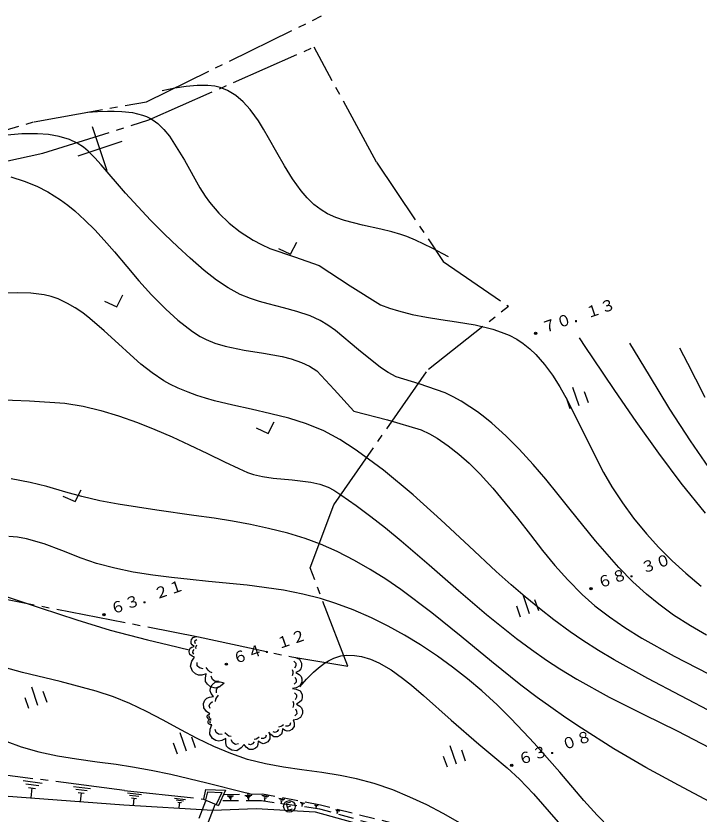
# Model space of a CAD drawing. Units: millimetres, scale not verified. Extents: x -198228 to 179753, y -81805 to 120126.
# Drawn here: x 23827 to 68122, y 15924 to 67671 of the extents above; entities that cross this region are included whole.
import ezdxf
from ezdxf.enums import TextEntityAlignment as Align

# ---------------------------------------------------------------- set-up
doc = ezdxf.new("R2010")
doc.units = ezdxf.units.MM
doc.header["$LTSCALE"] = 500
for name, pattern in [('CHAIN2', [12, 9, -1, 1, -1]), ('DASHED2', [3, 2, -1]), ('DASHED3', [4, 3, -1])]:
    doc.linetypes.add(name, pattern=pattern)
doc.layers.add('3-0', color=4, linetype='Continuous')
doc.layers.add('3-1_構造物', color=6, linetype='Continuous')
doc.styles.add('ＭＳ ゴシック', font='')
doc.styles.get('ＭＳ ゴシック').set_extended_font_data('MS Gothic')

msp = doc.modelspace()

# ---------------------------------------------------------------- linework, layer by layer
at = {"layer": '3-0', "linetype": 'CHAIN2'}
for p, q in [((32440.8, 60933.5), (43157.3, 65657.7)), ((47197, 58190.3), (43157.3, 65657.7)), ((13925.1, 57613.3), (25001.1, 60809.1)), ((25578.5, 58769.8), (32440.8, 60933.5)), ((11373.9, 55711.1), (25578.5, 58769.8)), ((30872.4, 17453.4), (35984.7, 16897.3))]:
    msp.add_line(p, q, dxfattribs=at)
at = {"layer": '3-0'}
for p, q in [((59926.5, 43597.6), (60329.9, 42414.4)), ((60679.5, 43326), (60921.6, 42616.2)), ((59496.3, 42922.6), (59738.3, 42212.7)), ((56709.5, 30100.8), (57112.9, 28917.7)), ((57462.4, 29829.2), (57704.4, 29119.4)), ((56279.3, 29425.8), (56521.4, 28716)), ((24824.7, 24163.6), (25228.1, 22980.5)), ((25577.6, 23892.1), (25819.6, 23182.3)), ((24394.5, 23488.7), (24636.5, 22778.8)), ((34461.7, 21211.5), (34865.2, 20028.4)), ((35214.7, 20940), (35456.8, 20230.1)), ((34031.6, 20536.5), (34273.7, 19826.7)), ((51966.7, 20359.9), (52370.1, 19176.8)), ((51536.4, 19684.9), (51778.5, 18975.1)), ((52719.5, 20088.3), (52961.6, 19378.5)), ((24295.2, 18093.9), (25535.1, 17935)), ((25311.3, 17762), (24468.2, 17870.1)), ((24641.1, 17646.3), (25087.5, 17589)), ((24864.3, 17617.6), (24781.7, 16972.9)), ((27560.4, 17711), (28651.5, 17571.2)), ((28454.6, 17418.9), (27712.7, 17514.2)), ((27864.9, 17317.1), (28257.7, 17266.8)), ((28061.2, 17291.9), (27988.5, 16724.6)), ((31063.3, 17289.5), (31957.1, 17184.5)), ((31797.4, 17058.2), (31189.5, 17129.6)), ((36118.6, 17522.6), (35984.7, 16897.3)), ((36238.5, 17366.7), (36124.9, 16836.2)), ((37532.4, 17104.6), (37932.2, 17113.2)), ((38663, 17133.6), (39112.9, 17143.4)), ((39777.1, 17157.7), (40219.2, 17073.1)), ((31315.7, 16969.8), (31637.4, 16932)), ((31476.6, 16950.9), (31422, 16486.1)), ((34117.1, 16947), (34812.3, 16865.3)), ((34687.9, 16767.2), (34215.2, 16822.7)), ((34313.5, 16698.4), (34563.7, 16669)), ((34438.5, 16683.7), (34396.1, 16322.2)), ((35984.7, 16897.3), (36950.5, 16476.6)), ((37869.6, 17047.9), (37597.7, 17042)), ((37663.1, 16979.3), (37806.9, 16982.4)), ((37735.1, 16980.9), (37739.5, 16772.9)), ((39042.4, 17069.9), (38736.6, 17063.2)), ((38810.1, 16992.8), (38972, 16996.3)), ((38891, 16994.6), (38896.2, 16760.6)), ((40135, 17015.9), (39834.4, 17073.5)), ((39891.5, 16989.3), (40050.7, 16958.8)), ((39971.2, 16974), (39927.1, 16744.2)), ((40870, 16959.7), (41263, 16884.5)), ((41188, 16833.6), (40921, 16884.8)), ((40971.8, 16809.8), (41113.2, 16782.8)), ((41042.4, 16796.4), (41003.4, 16592.1)), ((42258.1, 16695.1), (42552.5, 16638.7)), ((42496.4, 16600.5), (42296.1, 16638.9)), ((42334.3, 16582.8), (42440.3, 16562.5)), ((42387.4, 16572.7), (42357.9, 16419.4)), ((41416.6, 16373.4), (41658, 16455.6)), ((43185.9, 16524.2), (43431.5, 16477.3)), ((43384.7, 16445.5), (43217.6, 16477.4)), ((43249.5, 16430.6), (43337.9, 16413.7)), ((43293.6, 16422.2), (43269.2, 16294.5)), ((44545.3, 16212.4), (44836.3, 16139.1)), ((44778, 16104.3), (44580.2, 16154.2)), ((44615, 16095.8), (44719.7, 16069.5)), ((44667.4, 16082.6), (44629.3, 15931.4))]:
    msp.add_line(p, q, dxfattribs=at)
at = {"layer": '3-0', "linetype": 'DASHED2'}
for p, q in [((39819.7, 17219.7), (37270.7, 17164.5)), ((43568.4, 16502.3), (39819.7, 17219.7)), ((39750.4, 16771.8), (37087.7, 16771.2)), ((43533.7, 16247.3), (39750.4, 16771.8)), ((55819.3, 12768.3), (43533.7, 16247.3)), ((55808.8, 13418.3), (43568.4, 16502.3))]:
    msp.add_line(p, q, dxfattribs=at)
at = {"layer": '3-0', "linetype": 'DASHED3'}
for p, q in [((34255.4, 11927.8), (36144.2, 16784.1)), ((36724.1, 16519.5), (34930.5, 11908.2))]:
    msp.add_line(p, q, dxfattribs=at)
at = {"layer": '3-0', "linetype": 'CHAIN2'}
for points in [[(25001.1, 60809.1), (32286.4, 62108), (43643.2, 67671.2)], [(47197, 58190.3), (51534.1, 51748.5), (55763.6, 48847.1)], [(41712.1, 26111.4), (45347.8, 25503), (42899.4, 31883.6), (44437.6, 35976.2), (50567.8, 44778.5), (55763.6, 48847.1)], [(20591.6, 30350.2), (35666, 27416.8), (41712.1, 26111.4)], [(30872.4, 17453.4), (21673.1, 18632.8), (16769, 19935.4)]]:
    msp.add_lwpolyline(points, dxfattribs=at)
at = {"layer": '3-0'}
for points in [[(51869.1, 52046.8), (50814.2, 52621), (49733.9, 53142.7), (49176, 53367.7), (48779.1, 53505.2), (48193.7, 53674.1), (47496.4, 53839.9), (46292.3, 54096.7), (45121.1, 54400.2), (44563.8, 54598.7), (44033.8, 54844), (43615.4, 55093.9), (43150.4, 55452.3), (42719.3, 55869.7), (42318.1, 56337.2), (41760.9, 57112.1), (41243.6, 57948.2), (40750.1, 58814.4), (40210.4, 59774.8), (39881.9, 60332.9), (39544.5, 60866.3), (39312, 61203.7), (39010.8, 61600.1), (38563.9, 62098.5), (38081, 62517.5), (37554.6, 62842.7), (37075.8, 63032), (36726.2, 63114.6), (36265.9, 63168.9), (35584.8, 63168.4), (34870.9, 63098.3), (34134.4, 62981.3), (33313.5, 62825.6)], [(28211.2, 59153.1), (27803, 59424.1), (27301.3, 59660.9), (26631.1, 59860), (25927, 59974.4), (25223.2, 60024.6), (24209, 60021.7), (23010.1, 59929.2), (21824.2, 59771.2), (20694.1, 59589.3)], [(59766, 35659.5), (58976.2, 36647.3), (58177, 37627), (57362.5, 38585.4), (56456.2, 39584.3), (55591.1, 40456.2), (54692.7, 41266.1), (54229.1, 41643.7), (53754.9, 42000.9), (53269.4, 42336.2), (52687.9, 42697.1), (52175.5, 42978.9), (51649.4, 43233.5), (49982, 43816.9), (48483.9, 44273.3), (47962.6, 44549.7), (47462.9, 44873.8), (46042.5, 46023.7), (44552.7, 47271.7), (44058.9, 47618.9), (43545.4, 47924.6), (42894.5, 48226.7), (42046.3, 48518.8), (41171.7, 48755.1), (40191.4, 48999.9), (39608.9, 49159.3), (39037.6, 49342.2), (38368.4, 49616.2), (37582.2, 50044.4), (36831.7, 50542.3), (36035.2, 51159.8), (35124.7, 51963.6), (34330.2, 52694), (33468.3, 53517), (32561.2, 54431.3), (30936, 56189), (29357.3, 58022.1), (28948.2, 58478.9), (28516.8, 58901.1), (28211.2, 59153.1)], [(23491.1, 57239.3), (24355.6, 56968.4), (25186.7, 56631.4), (25889.1, 56274.5), (26716.9, 55752.9), (27189.1, 55404.2), (27645.1, 55031.8), (28303.3, 54434.6), (28935.8, 53798.8), (29549.2, 53133.2), (30216, 52369.3), (31007.6, 51435.2), (31804.1, 50501.9), (32620.5, 49589.9), (33544.9, 48650.2), (34316.2, 47953.9), (35263.9, 47207.9), (35770, 46889.7), (36163.2, 46685.3), (36720.6, 46459.1), (37402.9, 46254), (38625.8, 46003.2), (39873, 45807.4), (40490.2, 45703.8), (41095, 45582.3), (41681.1, 45432.4), (42333.1, 45207.8), (42857.4, 44960.4), (43343.5, 44651.4), (44452.8, 43451.4)], [(40847.2, 52595.9), (41632.5, 52229.8), (42030.4, 52999.4)], [(26113.2, 49489.7), (25650.8, 49589.8), (24789.6, 49688.3), (23898.8, 49710), (22987.7, 49688.4)], [(62624.3, 25921.6), (61597.8, 26534.5), (60591.7, 27176.2), (59755.1, 27748.1), (58710.4, 28506.2), (57770.2, 29240.3), (56849.4, 30001.8), (55944.2, 30786), (54977, 31655), (53212.1, 33292), (51375.2, 35005.1), (49582.4, 36615.7), (47651.4, 38213.9), (46692.1, 38939.2), (45830.1, 39557.4), (44821.8, 40211), (43780.5, 40773.6), (42677.1, 41224.6), (41531.9, 41585), (40358.3, 41883.7), (39070.5, 42171), (37880.4, 42433.5), (36702.9, 42723.1), (36122.9, 42886.8), (35550.9, 43068.2), (34988.7, 43270.7), (34347.4, 43538.5), (33812.1, 43799), (33409.4, 44021.9), (32656.1, 44528.3), (31932.4, 45098.1), (31230.4, 45710.7), (30465.3, 46416.2), (29552.7, 47258.8), (28627.2, 48050.4), (28153.7, 48411.8), (27669.4, 48742), (27172.4, 49035.1), (26572.5, 49321.6), (26113.2, 49489.7)], [(29578.9, 49182.1), (30364.1, 48815.9), (30762, 49585.6)], [(61230.7, 45505.2), (60776.8, 46184.3), (60367.4, 46797.7)], [(63620.7, 46464.1), (64880.8, 44350.5), (66215.4, 42171.4), (67538.5, 40123.1), (68982.8, 38057.6)], [(68527.6, 42936.2), (67904.1, 44118.2), (67385.2, 45126.8), (66874.2, 46130.6)], [(68541.6, 35434.9), (66971.8, 37388.3), (65516.1, 39320.8), (64041.8, 41380.5), (62655.7, 43390.6), (61230.7, 45505.2)], [(44452.8, 43451.4), (45727.4, 42053.7), (47922.3, 41483.9), (50112.4, 40829.5), (50632.8, 40573.4), (51136.1, 40286.3), (51861.4, 39802.3), (52555, 39260.3), (53220.9, 38667.5), (53933.1, 37957.7), (54757.2, 37048.1), (55557.2, 36091.3), (56342.5, 35103.7), (57188.4, 34018.8), (57974.9, 33021.2), (58776.7, 32044.3), (59603.7, 31105.1), (60539.4, 30149.3), (61361.7, 29431.5), (62317.4, 28700), (63306.1, 28021), (64407.8, 27334.3), (66503.6, 26162.9), (68731.7, 25010.7)], [(22486.4, 42794.6), (24711.9, 42710.6)], [(24711.9, 42710.6), (27003.7, 42556.9), (28178.4, 42364.4), (29338.5, 42091.3), (30485.4, 41748.5), (31714.5, 41311.6), (32838.2, 40859.7), (33952.7, 40372.9), (35059.8, 39862.2), (36251.9, 39295), (37347.5, 38770.6), (38289.3, 38325), (38836.5, 38078.4), (39224.7, 37942.2), (39808.6, 37800.4), (40511.1, 37697.3), (41737.9, 37592.9), (42944.8, 37449.1), (43523.3, 37314.9), (44075.8, 37113.7), (44440.5, 36924.9), (44892.6, 36629.4), (45878.2, 35938.6), (46842.6, 35218.7), (47789, 34474.6), (48797.8, 33646.8), (50629.6, 32079.7), (52520.4, 30428.9), (54347, 28866.7), (56291.3, 27305), (57248.4, 26591.9), (58225.5, 25909), (59102.9, 25335.7), (60206.8, 24662.8), (62303.6, 23508.3), (64538.9, 22380.1), (66699.9, 21315.1), (68830.2, 20221.7)], [(39396.4, 40957.9), (40181.7, 40591.7), (40579.6, 41361.4)], [(26874.9, 36545.2), (27660.1, 36179.1), (28058.1, 36948.6)], [(68597.2, 27517.7), (67560.8, 28123.3), (66473.2, 28823.1), (65512.4, 29523.6), (64710.6, 30180.5), (63831.3, 30977.1), (62923, 31901.4), (61407.3, 33633.2), (59766, 35659.5)], [(49021, 27530), (47962.4, 28111.3), (46883, 28642.9), (45691.3, 29159.4), (44572.3, 29578.7), (43577.5, 29897.6), (42435.4, 30187.7), (41178.7, 30435.8), (38817.7, 30762.7), (36321.9, 31008.5), (35118, 31123.2), (33914, 31251.8), (32712.8, 31406), (31417.6, 31615.8), (30230.9, 31861.5), (29055.3, 32169.3), (28045.1, 32510.7), (26796.6, 33008.9), (25652.3, 33443.1), (24509.7, 33772.7), (23936.9, 33873.9), (23362.3, 33919.8)], [(23120.7, 30054.4), (25400.1, 29299.6), (27772.9, 28508.6), (29931.6, 27848.8), (32349.1, 27215.4)], [(68724.2, 10318.7), (68077.2, 10592.1), (67535.2, 10859.5), (67004.9, 11154.7), (66231.6, 11643.9), (65484.8, 12181.1), (64764.6, 12757.5), (63995.2, 13433.3), (63206.8, 14140.1), (62348.8, 14977.8), (61524.3, 15845.9), (60657.8, 16811.6), (59091.6, 18629.5), (57436.8, 20513.1), (56744.5, 21258.7), (55898.4, 22146.5), (55022.1, 23006.3), (54040.1, 23903.1), (53104.7, 24696.1), (52142.6, 25452.8), (51155.1, 26170.8), (50058, 26901.5), (49021, 27530)], [(32349.1, 27215.4), (33711.6, 26890.8), (35055.3, 26580.5)], [(35404.3, 26095.8), (35250.6, 26153.7), (35107.5, 26264.6), (35059.5, 26439.3), (35085.8, 26571.7), (35133.2, 26672.4), (35228.4, 26736.1), (35376.6, 26789.4), (35260, 26895.1), (35196.2, 26990.3), (35190.7, 27101.5), (35217, 27233.9), (35327.9, 27377.1), (35502.6, 27425), (35666.8, 27420)], [(35466.3, 26964.3), (35434.3, 27080.7), (35455.3, 27186.6), (35550.6, 27250.3)], [(35361.5, 26296.8), (35297.9, 26392.1), (35318.8, 26498), (35392.8, 26593.4)], [(35509.2, 26625.4), (35498.4, 26710.1), (35514.2, 26789.6), (35561.7, 26890.3)], [(37320.2, 24412.8), (37079.9, 24216.6), (36763.1, 24087.6), (36432.1, 24174.6), (36240.6, 24342.9), (36120.9, 24515.9), (36106.9, 24731.8), (36160.3, 25024.4), (35877.1, 24933.8), (35661.2, 24919.7), (35474.2, 25016.1), (35282.7, 25184.3), (35153.8, 25501.2), (35240.7, 25832.1), (35404.4, 26095.7)], [(41712.1, 26111.4), (41958.8, 26075.3), (42207.4, 25957.4), (42335.3, 25713.8), (42339.5, 25508.9), (42301.8, 25344.1), (42181.3, 25218.7), (41978.8, 25091.5), (42186.3, 24972.7), (42311.7, 24852.2), (42356.1, 24689.1), (42360.2, 24484.1), (42242.3, 24235.7), (41998.7, 24107.8), (41753.7, 24061.8)], [(42233.1, 24178.3), (42675.5, 24658.5), (43126.6, 25114.6), (43436.1, 25393.2), (43837.4, 25700.6), (44087.7, 25857.7), (44434.8, 26029.1), (44893.6, 26172.1), (45276.3, 26221), (45779, 26206.2), (46235.5, 26132.6), (46808.1, 25965.7), (47359.1, 25729.9), (48149.5, 25274.7), (48902.6, 24735.4), (49477.3, 24276.4), (50258, 23610.8), (52048.5, 22017.4), (53831.7, 20457.1), (54759.4, 19697), (55678.9, 18926.3), (56474.3, 18186.9), (57384.5, 17237.8), (58996.8, 15402.2)], [(69170, 22427.3), (66945.3, 23595.2), (64811.3, 24711.8), (62624.3, 25921.6)], [(53726.1, 14703.4), (51531.7, 15965), (50461.7, 16519.3), (49376.9, 17028.3), (48274.5, 17483), (47056.8, 17903.9), (45908.3, 18216.8), (44860.5, 18431.4), (43671.4, 18619.6), (42374.6, 18796.6), (41181, 18969.4), (40001.4, 19183.6), (38845.7, 19470.6), (37761.8, 19838.7), (36664.4, 20302.8), (35586, 20826.9), (34518, 21386.7), (33363.3, 22006.1), (32290.4, 22563.8), (31202, 23083.4), (30161.5, 23514.1), (29022.4, 23899.7), (26687.1, 24512.9), (24241.8, 25100.6), (23088.2, 25426.7)], [(35959.5, 25336.6), (35738.9, 25394.5), (35585.5, 25529.2), (35571.6, 25745.2)], [(36553.8, 25086), (36405.3, 25148.6), (36290.2, 25249.6), (36170.7, 25422.5)], [(41840.9, 25826.9), (41966.4, 25706.4), (41969.7, 25542.5), (41891.1, 25376.8)], [(36951, 24533.4), (36735, 24519.5), (36581.7, 24654.1), (36495.9, 24865.4)], [(41728.8, 25291.5), (41772.2, 25169.4), (41774.8, 25046.4), (41737, 24881.6)], [(36405.4, 22426.2), (36184, 22576.6), (35999.4, 22806.9), (35990, 23101.9), (36082, 23301.7), (36195.5, 23443.2), (36370.7, 23507.9), (36625.6, 23535.7), (36481.1, 23747.7), (36416.4, 23922.8), (36450.1, 24101.1), (36542.1, 24300.9), (36772.4, 24485.5), (37067.4, 24495), (37325.6, 24424.5)], [(41902.6, 24802.9), (41988, 24640.6), (41991.3, 24476.7), (41870.8, 24351.2)], [(36834.4, 23778.7), (36828.1, 23975.4), (36901.7, 24135.2), (37076.9, 24200)], [(41753.7, 24061.8), (42000.4, 24025.7), (42248.8, 23907.8), (42376.8, 23664.3), (42380.9, 23459.3), (42343.3, 23294.5), (42222.8, 23169.1), (42020.3, 23042), (42227.8, 22923.2), (42353.3, 22802.7), (42397.6, 22639.5), (42401.7, 22434.6), (42283.7, 22186.1), (42040.3, 22058.2), (41795.2, 22012.2)], [(36773.5, 23225.5), (36788.7, 23363.8), (36843.9, 23483.7), (36957.5, 23625.2)], [(41882.4, 23777.4), (42007.9, 23656.8), (42011.1, 23492.9), (41932.6, 23327.3)], [(36414.3, 22761.2), (36349.6, 22936.3), (36423.3, 23096.2), (36576.7, 23219.2)], [(41770.3, 23241.9), (41813.7, 23119.9), (41816.2, 22996.8), (41778.5, 22832)], [(36526.4, 21718.3), (36441.3, 21717.9), (36351.4, 21745.2), (36295.8, 21820.8), (36284.1, 21889.9), (36288.5, 21947.4), (36322.8, 21995.9), (36384.7, 22049.1), (36308.6, 22078.7), (36260.2, 22113.1), (36236.9, 22165.9), (36225.1, 22234.9), (36252.4, 22324.8), (36328.1, 22380.3), (36408.5, 22408.3)], [(36395.7, 22150.4), (36358.8, 22201), (36349.3, 22256.1), (36383.6, 22304.6)], [(41944.2, 22753.3), (42029.4, 22591), (42032.8, 22427.1), (41912.3, 22301.6)], [(36468.7, 21807.8), (36420, 21842.1), (36410.6, 21897.3), (36428.7, 21957.2)], [(36479.4, 21994.3), (36458.5, 22033.3), (36451.3, 22074.7), (36455.6, 22132.3)], [(41794.7, 22032.5), (41858.2, 21829.3), (41859.2, 21594.5), (41719.2, 21406), (41563, 21327.1), (41422.3, 21295.2), (41281.2, 21341.5), (41108.5, 21450.4), (41093.7, 21246.8), (41047.4, 21105.7), (40938.3, 21011.3), (40782.2, 20932.5), (40547.3, 20931.4), (40358.8, 21071.4), (40233, 21243.1)], [(41623.5, 21828.3), (41577.1, 21687.2), (41452.2, 21624), (41295.6, 21623.4)], [(38627.3, 20431.5), (38432, 20206.4), (38153.1, 20032.5), (37825.6, 20060.7), (37616.7, 20188.6), (37475.1, 20332.8), (37426.6, 20534.9), (37429.2, 20820.6), (37175.9, 20688.5), (36973.7, 20639.9), (36781, 20700.5), (36572, 20828.5), (36398.1, 21107.4), (36426.4, 21434.9), (36538.2, 21711.3)], [(37187.9, 21083.4), (36969.6, 21102.2), (36802.4, 21204.6), (36753.8, 21406.7)], [(40233, 21243.1), (40298.2, 21034), (40299.3, 20792.5), (40155.2, 20598.8), (39994.6, 20517.5), (39849.8, 20484.7), (39704.7, 20532.4), (39527.1, 20644.3), (39511.9, 20434.9), (39464.3, 20289.8), (39352, 20192.7), (39191.3, 20111.5), (38949.8, 20110.5), (38756.1, 20254.6), (38626.4, 20431.1)], [(40858.4, 21402.3), (40764.9, 21276.7), (40640, 21213.6), (40498.9, 21259.9)], [(41170.1, 21716.7), (41092.1, 21638.1), (40998.3, 21590.8), (40857.6, 21558.9)], [(37791.6, 20943.4), (37640.7, 20978.4), (37515.3, 21055.2), (37373.7, 21199.3)], [(38258, 20485.3), (38056, 20436.7), (37888.7, 20539.1), (37773, 20725.1)], [(39590.3, 20918.2), (39510.1, 20837.4), (39413.8, 20788.7), (39269, 20755.9)], [(40056.8, 21033), (40009.1, 20887.9), (39880.6, 20822.9), (39719.6, 20822.3)], [(23235, 20620), (24156.7, 20275.1), (25314.8, 19951.3), (26515.5, 19702.7), (27744, 19504.9), (29088.7, 19319.6), (30326.9, 19149.1), (31390.7, 18982.6), (32593.7, 18764.5), (33877, 18500.6), (36204.9, 17956.1), (38596.3, 17342), (38882.1, 17266.9), (39138.1, 17199.7)], [(39269.7, 20594.9), (39173.7, 20465.7), (39045.1, 20400.7), (38900.1, 20448.4)], [(21290.8, 17229.5), (30821.6, 16525.9), (36590.7, 16177.5)], [(36118.6, 17522.6), (37409, 17461.3), (36950.5, 16476.6)], [(36238.5, 17366.7), (37178.7, 17322), (36812.9, 16536.5)], [(41623.1, 16697.3), (41339.1, 16600.5), (41484.4, 16174.6), (41768.3, 16271.4)], [(36590.7, 16177.5), (39398.5, 16273.8), (43222, 16061.9)], [(43222, 16061.9), (55484.1, 12682.4), (62991.6, 10345.1), (70945.1, 8166.5)]]:
    msp.add_lwpolyline(points, dxfattribs=at)
at = {"layer": '3-0', "color": 7}
for points in [[(28465.4, 61426.7), (29119.4, 61467.4), (29765.5, 61495.3), (30187.8, 61500.2), (30702.5, 61484.4), (31389.8, 61407.6), (32027.2, 61248.5), (32281.9, 61150), (32500.6, 61044), (32731.6, 60906.3), (33021.5, 60692.6), (33422.2, 60314), (33788.8, 59875.7), (34759.9, 58314), (35755.1, 56523.6), (36101, 55983.4), (36382.8, 55592.3), (36987.1, 54878.9), (37650.7, 54240.8), (38367.1, 53676.6), (39216.6, 53134.7), (39749.5, 52851.8), (40297.4, 52600.3), (41879, 52053.4), (43491.1, 51487.4), (45495.1, 50168.1), (47475.7, 48944.4), (48040.1, 48725.3), (48622.6, 48541.6), (49522.7, 48319.7), (50443.5, 48145), (51373.1, 47998), (52401.7, 47843.8), (53607.8, 47635), (54756.2, 47357), (55299.9, 47177.7), (55818.4, 46963.8), (56308.3, 46709.6), (56713.2, 46439.9), (57143, 46096.8)], [(57143, 46096.8), (57546.5, 45716.1), (58107.9, 45082.2), (58624, 44382.1), (59103.2, 43626.7), (59602.6, 42735.6), (60725.2, 40461.9), (61918.2, 38069.1), (62467.5, 37130.4), (63149.8, 36098.6), (63876.1, 35111.3), (64710.5, 34091.5), (65522.5, 33195.7), (66372.5, 32343), (67258.8, 31533), (68257.3, 30703.1)], [(39045.1, 34695.5), (37864.9, 34909.6), (36672.8, 35098.6), (35371.8, 35285.3), (32958.9, 35617.7), (30454.9, 36011.3), (29265.5, 36240.5), (28089, 36507.8), (27066.5, 36784.5), (25822.7, 37163.6), (24756.6, 37424.7), (23505.9, 37660)], [(68824.8, 16723.6), (66782.4, 17796.2), (64677.1, 18941.4), (62607.4, 20149.6), (60492.3, 21483.2), (59492.5, 22153), (58503.4, 22843.3), (57623.6, 23483.7), (56576.4, 24286), (54670.1, 25820.8), (52700.5, 27445.2), (50801.4, 28975.2), (48789.7, 30480.9), (47804.3, 31154.6), (46802.3, 31787.7), (45780.8, 32373.5), (44648.7, 32947.2), (43577.2, 33413.6), (42572.6, 33784.1), (41450.6, 34130.7), (40210, 34447.6), (39045.1, 34695.5)]]:
    msp.add_lwpolyline(points, dxfattribs=at)
at = {"layer": '3-0'}
for centre, radius in [((57520.6, 47089.6), 75), ((57520.6, 47089.6), 45), ((57520.6, 47089.6), 15), ((61116.9, 30544.3), 75), ((61116.9, 30544.3), 45), ((61116.9, 30544.3), 15), ((29534.6, 28859.2), 75), ((29534.6, 28859.2), 45), ((29534.6, 28859.2), 15), ((37474.3, 25641.1), 75), ((37474.3, 25641.1), 45), ((37474.3, 25641.1), 15), ((55976.5, 19089.3), 75), ((55976.5, 19089.3), 45), ((55976.5, 19089.3), 15), ((41558.6, 16421.8), 375)]:
    msp.add_circle(centre, radius, dxfattribs=at)
at = {"layer": '3-1_構造物'}
for p, q in [((29750.2, 57636.1), (28781.9, 60475.6)), ((30685.7, 59540), (27846.3, 58571.8))]:
    msp.add_line(p, q, dxfattribs=at)

# ---------------------------------------------------------------- texts
at = {"layer": '3-0', "style": 'ＭＳ ゴシック'}
for s, p in [('７０．１３', (58122.9, 46872.4)), ('６８．３０', (61719.3, 30327)), ('６３．２１', (30136.8, 28642)), ('６４．１２', (38076.7, 25423.9)), ('６３．０８', (56578.9, 18872.1))]:
    msp.add_text(s, height=733.1, rotation=18.829, dxfattribs=at).set_placement(p, align=Align.BOTTOM_LEFT)

doc.saveas('drawing.dxf')
